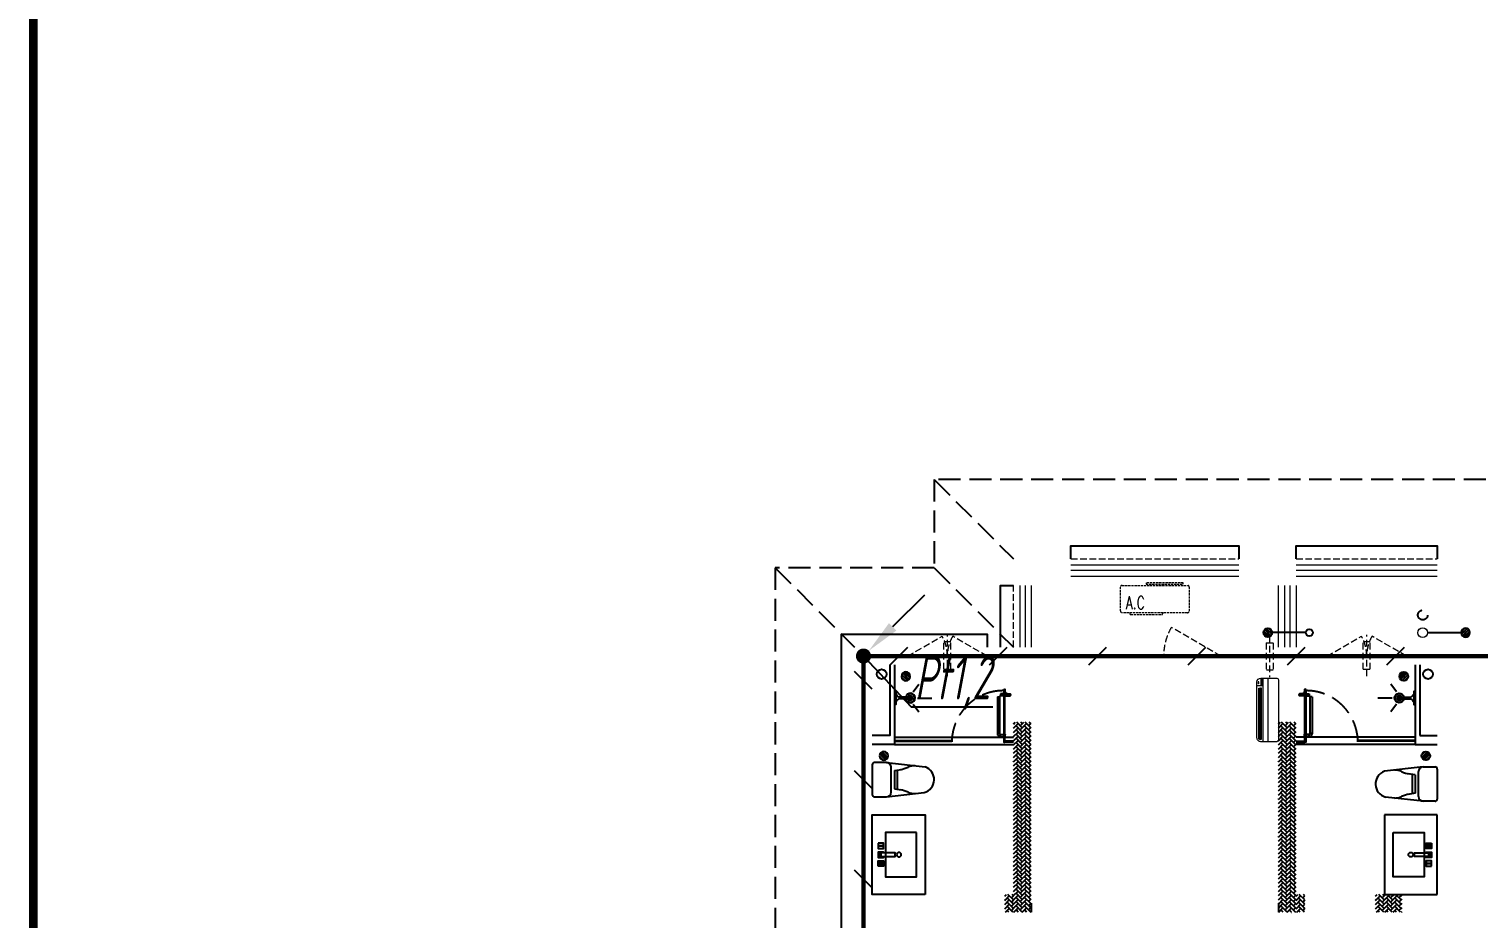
# Model space of a CAD drawing. Extents: x 3443499 to 7125205, y -1700016 to -264854.
# Drawn here: x 3594357 to 3610770, y -900537 to -890467 of the extents above; entities that cross this region are included whole.
import ezdxf
from ezdxf.enums import TextEntityAlignment as Align

# ---------------------------------------------------------------- set-up
doc = ezdxf.new("R2010")
doc.units = 0
doc.header["$LTSCALE"] = 1000
doc.header["$MEASUREMENT"] = 0
for name, pattern in [('CENTER2', [1.125, 0.75, -0.125, 0.125, -0.125]), ('DASH', [0.35, 0.25, -0.1]), ('HIDDEN', [0.375, 0.25, -0.125])]:
    doc.linetypes.add(name, pattern=pattern)
doc.layers.get('0').update_dxf_attribs({"linetype": 'CONTINUOUS'})
for name, color, linetype in [('!校对', 2, 'CONTINUOUS'), ('DIM-照明', 7, 'CONTINUOUS'), ('IP-bath&kitchen-JOHNSON', 4, 'CONTINUOUS'), ('LVTRY', 252, 'CONTINUOUS'), ('LWIRE', 4, 'CONTINUOUS'), ('P-bath&kitchen-JOHNSON', 4, 'CONTINUOUS'), ('SHTLN', 4, 'CONTINUOUS'), ('VPIPE-中水', 122, 'CONTINUOUS'), ('VPIPE-凝结', 150, 'CONTINUOUS'), ('VPIPE-雨水', 4, 'DASH'), ('WIRE-接地', 2, 'CONTINUOUS'), ('保温', 6, 'CONTINUOUS'), ('卫生间', 6, 'CONTINUOUS'), ('看线', 185, 'CONTINUOUS')]:
    doc.layers.add(name, color=color, linetype=linetype)
for name, color, linetype, lineweight in [('VPIPE-废水', 31, 'TG_F', 18), ('WINDOW', 146, 'CONTINUOUS', 20), ('图框', 147, 'CONTINUOUS', 20), ('平面-栏杆', 56, 'CONTINUOUS', 15), ('平面-看线', 252, 'CONTINUOUS', 15), ('平面-空调室内机', 176, 'CONTINUOUS', 9), ('平面-空调预留孔', 252, 'CONTINUOUS', 15)]:
    doc.layers.add(name, color=color, linetype=linetype, lineweight=lineweight)
doc.styles.add('_TCH_DIM', font='SIMPLEX', dxfattribs={"bigfont": 'GBCBIG'})
doc.styles.add('HZTXT', font='gbeitc.shx', dxfattribs={"width": 0.8, "height": 400, "bigfont": 'hztxt.shx'})
doc.styles.get("Standard").update_dxf_attribs({"font": 'gbenor.shx', "bigfont": 'gbcbig.shx'})
doc.styles.add('TG_LINETYPE', font='SIMPLEX', dxfattribs={"width": 0.8, "height": 3, "bigfont": 'HZTXT'})
doc.linetypes.add('TG_F', pattern='A,2,-0.3,["F",TG_LINETYPE,S=0.1,R=0,X=-0.23,Y=-0.15],0', length=2.3)

# ---------------------------------------------------------------- blocks, each defined once
blk = doc.blocks.new('$TelecSys$00000008')
blk.add_line((0.4000000000014552, 0.3999999999996362), (-0.4000000000014552, -0.3999999999996362))
blk = doc.blocks.new('$TelecSys$00000078')
for p, q in [((1.150000000001455, 1.149999999999636), (0.5499999999992724, 0.5499999999992724)), ((0.1041666666678793, 0.1041666666660603), (0.1041666666678793, 0.1041666666660603)), ((-0.1041666666678793, -0.1041666666660603), (-0.1041666666678793, -0.1041666666660603))]:
    blk.add_line(p, q)
at = {"const_width": 0.1425}
blk.add_lwpolyline([(-0.07125000000087311, 0, 1), (0.07125000000087311, 0, 1)], format="xyb", close=True, dxfattribs=at)
blk.add_solid([(0.6199999999989814, 0.4799999999995634), (0.4799999999995634, 0.6200000000008004), (0.09999999999854481, 0.1000000000003638)])
at = {"width": 0.8, "flags": 9}
blk.add_attdef('A', (0, 0), '', height=2e-05, dxfattribs=at)
blk = doc.blocks.new('rrrrrrrrrrrra')
at = {"color": 8}
for p, q in [((-112.3975646988256, 458.7312025176361), (-112.3975646988256, 324.3323662159964)), ((252.6024353011744, 483.7312025176361), (-87.39756469882559, 483.7312025176361)), ((277.6024353011744, 324.3323662159964), (277.6024353011744, 458.7312025176361)), ((-112.3975646988256, 324.3323662159964), (-63.69972878636327, -103.3637925456278)), ((-59.12511469877791, 271.0599162159488), (224.3299853011267, 271.0599162159488)), ((-20.6103619200876, 232.4137265472673), (-34.18044077546801, 153.6153487120755)), ((191.3197469591396, 200.4502565474249), (-26.11487635679077, 200.4502565474249)), ((185.8152325224364, 232.4137265477329), (-20.6103619200876, 232.4137265472673)), ((185.8152325224364, 232.4137265477329), (199.3853113778168, 153.6153487125412)), ((277.6024353011744, 324.3323662159964), (227.5135563242948, -115.5808400628157))]:
    blk.add_line(p, q, dxfattribs=at)
for centre, radius, start, end in [((-87.39756469882559, 458.7312025176361), 25, 90, 180), ((252.6024353011744, 458.7312025176361), 25, 0, 90), ((-59.12511469877791, 324.3323662164621), 53.27245000000602, 180, 270), ((-322.583031725022, 209.8070477982983), 293.8257332377133, 333.5368539848596, 351.4828191908725), ((487.787902327138, 209.8070477982983), 293.8257332377133, 188.5171808091275, 206.4631460151405), ((224.3299853008939, 324.3323662164621), 53.27245000000253, 270, 0), ((148.969911527005, -3.179016253445297), 224.0767612256445, 158.5202191710939, 180), ((16.2349590753438, -3.179016253445297), 224.0767612256723, 0, 21.47978082890611), ((83.83053322241176, -63.61970424279571), 152.7899563564, 195.0773243454172, 340.1181212308546)]:
    blk.add_arc(centre, radius, start, end, dxfattribs=at)
blk = doc.blocks.new('A$C1E0F638F')
for points in [[(499.7003750004806, 435.1003879043274), (499.7003750004806, 85.1003879038617), (-4.325015470385551e-05, 85.10038790432736), (-4.325015470385551e-05, 435.1003879038617)], [(269.850552206859, 30.00024752598256), (229.850552206859, 30.00024752644822), (229.850552206859, 195.0002475259826), (269.850552206859, 195.0002475264482)], [(119.850552206859, 0.0002475259825587273), (179.850552206859, 0.0002475259825587273), (179.850552206859, 60.00024752598256), (119.850552206859, 60.00024752598256)], [(146.850552206859, 55.00024752598256), (152.850552206859, 55.00024752644822), (152.850552206859, 5.00024752644822), (146.850552206859, 5.00024752644822)], [(229.850552206859, 30.00024752644822), (269.850552206859, 30.00024752598256), (269.850552206859, 10.00024752598256), (229.850552206859, 10.00024752644822)], [(379.850552206859, 0.0002475259825587273), (319.850552206859, 0.0002475264482200146), (319.850552206859, 60.00024752644822), (379.850552206859, 60.00024752644822)], [(352.850552206859, 55.00024752598256), (346.850552206859, 55.00024752598256), (346.850552206859, 5.000247525982559), (352.850552206859, 5.000247525982559)]]:
    blk.add_lwpolyline(points, close=True)
blk.add_lwpolyline([(269.850552206859, 60.00024752598256), (279.850552206859, 60.00024752598256), (279.850552206859, 0.0002475264482200146), (219.850552206859, 0.0002475259825587273), (219.850552206859, 60.00024752598256), (229.850552206859, 60.00024752644822)])
blk.add_circle((249.850552206859, 236.2614032463171), 26)
blk = doc.blocks.new('$lvtry$00000171')
for p, q in [((-74.24621202462731, 10.60660171788186), (-10.60660171788186, 74.24621202462731)), ((-69.81875867368217, -27.39235180270043), (27.39235180242758, 69.81875867368217)), ((-53.03300858900184, -53.03300858886359), (53.03300858900184, 53.03300858886359)), ((-27.39235180242758, -69.81875867368217), (69.81875867368217, 27.39235180270043)), ((10.60660171788186, -74.24621202462731), (74.24621202462731, -10.60660171788186))]:
    blk.add_line(p, q)
blk.add_circle((0, 0), 75)
blk.add_point((0, 0))
blk = doc.blocks.new('A$C5DCB2F21')
at = {"layer": 'IP-bath&kitchen-JOHNSON', "color": 8}
for p, q in [((73.60639230580999, 0), (-73.60639230580999, 0)), ((-10.47308850636909, -173.5162652194049), (-10.47308850636909, -49.2578386965979)), ((10.5573092952909, -173.5162652194049), (10.5573092952909, -49.2578386965979)), ((-68.28558143033297, -213.1606503543517), (-157.7014214626688, -274.9614281078248)), ((-0.0579361711279489, -261.3536447175793), (-0.0579361711570528, -424.6555120690827)), ((68.16970908802614, -213.1606503543517), (157.5855491203619, -274.9614281078248))]:
    blk.add_line(p, q, dxfattribs=at)
blk.add_lwpolyline([(73.60639230580999, 0), (73.60639230580999, -15.772798351245), (-73.60639230580999, -15.772798351245), (-73.60639230580999, 0)], dxfattribs=at)
for points in [[(-26.29978149385716, -30.6730770759059, -0.3641418619200349), (-37.77772499481944, -15.772798351245, -0.0204951839784475)], [(-10.47308850636909, -49.43990604687496, 0.214893116671168), (-26.29978149385716, -30.6730770759059, 7.649644273232357)], [(10.5573092952909, -49.2578386965979, -0.2143900455666535), (26.29978149385716, -30.6730770759059, -7.649644273232357)], [(26.29978149385716, -30.6730770759059, 0.3641418619200187), (37.77772499482671, -15.772798351245, 0.0204951839784475)]]:
    blk.add_lwpolyline(points, format="xyb", dxfattribs=at)
blk.add_arc((0.0421103944609058, -173.5162652194049), 10.51519890083, 180, 0, dxfattribs=at)
for centre, major_axis, ratio, start_param, end_param in [((0.0421103943663184, -181.2952494334531), (53.64446843239703, 4.6092399e-09), 0.9875770290783108, 1.768090240399728, 7.656687720196345), ((0.0421103943663184, -178.7724866370772), (-50.96224410476142, 6.55561e-11), 0.9900522014073144, -1.362970376127611, 4.504563029716158), ((0.0421103943663184, -177.7692267618913), (-26.80467913510691, 8.690706e-10), 0.9948122416210567, -1.167676844559286, 4.309269498205915), ((-12.41473554639378, -164.737432311369), (1.3012e-12, 1.432845619463478), 0.8500000000096485, -1.570796326743344, 4.712388980436241), ((12.49895633515552, -164.737432311369), (-1.089747e-10, 1.432845619463478), 0.8500000000096485, 4.712388980370823, 10.99557428755041), ((-12.41473554639378, -189.1718906858077), (-2.801241e-10, 1.432845619478029), 0.8500000000010158, 4.712388980259137, 10.99557428743872), ((12.49895633515552, -189.1718906858077), (-3.904000999999999e-10, 1.43284561947803), 0.8500000000010156, 4.712388980193717, 10.9955742873733)]:
    blk.add_ellipse(centre, major_axis=major_axis, ratio=ratio, start_param=start_param, end_param=end_param, dxfattribs=at)
blk = doc.blocks.new('GDGDRGDGRD')
blk.add_hatch(color=252).paths.add_polyline_path([(491782.3319100593, 524769.0335789699), (491781.182264938, 524771.8045564318), (491772.869332552, 524768.3556210678), (491774.0189776733, 524765.5846436059)])
at = {"color": 252}
for p, q in [((491771.2250488048, 524768.2147528026), (491782.9894914323, 524773.0956781285)), ((491771.8693830241, 524767.9407540716), (491772.4075029749, 524768.1640135476)), ((491772.0097472567, 524751.9168028625), (491774.2096857479, 524751.4348793493)), ((491774.2096857479, 524751.4348793493), (491772.0628973178, 524751.4635864337)), ((491782.8161195742, 524759.9211011531), (491772.316118548, 524759.9137331863)), ((491782.7946636647, 524761.1850871891), (491772.3612398355, 524761.1864192155)), ((491772.4075029749, 524768.1640135476), (491773.7487556165, 524764.9312065087)), ((491772.5665628756, 524759.9139089258), (491772.5640603681, 524740.3124048167)), ((491773.7487556165, 524764.9312065087), (491782.9853471565, 524768.7633569131)), ((491777.5679586518, 524770.8463495806), (491777.5629643428, 524731.7271982717)), ((491783.1829383219, 524751.9850273044), (491780.9828768489, 524751.5036655354)), ((491780.9828768489, 524751.5036655354), (491783.129672539, 524751.5318244615)), ((491781.644094515, 524771.996163952), (491783.2915115727, 524772.6796574157)), ((491781.644094515, 524771.996163952), (491782.9853471565, 524768.7633569131)), ((491782.5665638529, 524759.9209260371), (491782.5638348202, 524738.5451075597))]:
    blk.add_line(p, q, dxfattribs=at)
for centre, radius, start, end in [((491783.7269716419, 524755.0090977855), 13.51105029248686, 155.1523536772315, 208.9779472902456), ((491791.0632544945, 524766.6405282648), 20.48112573357894, 177.9914884857744, 196.9002533893398), ((491771.5919814773, 524767.2845053093), 1, 111.5265713334481, 175.7651598719608), ((491791.1100678552, 524766.6506266356), 19.52885339284392, 177.4658112272371, 196.248373089559), ((491786.1915942421, 524755.3778144122), 14.59806099666519, 161.897335375885, 193.7146805720185), ((491772.1000250654, 524767.4971278227), 0.5, 112.7329724051555, 178.0541836348894), ((491772.3448236326, 524748.7055958692), 0.5, 208.9779472902456, 24.22834859066465), ((491781.3930498758, 524752.7774122412), 9.42220170707689, 188.0154059311235, 204.2283485906647), ((491782.7188120044, 524748.5839802845), 0.5, 155.4186477765547, 330.1502239980063), ((491771.6188944837, 524753.6615500611), 11.70614123311011, 335.4186477765547, 349.5176669189395), ((491806.645274095, 524764.134169914), 24.03224306675829, 160.7608675359324, 187.0487373483804), ((491771.2773723907, 524755.4112463386), 12.3887641438454, 343.9450830224352, 21.34776538522304), ((491783.4378943837, 524772.0148972431), 1.170107913508445, 340.0401063810795, 112.5329724066553), ((491771.5302626276, 524755.0046375821), 13.39994098009156, 330.1502239980063, 25.0815444963067), ((491783.483119093, 524772.2178278387), 0.5, 340.7608675359324, 112.5329724066553), ((491803.9387662042, 524764.5694374155), 20.6409126368038, 160.0401063810795, 190.8473097282725)]:
    blk.add_arc(centre, radius, start, end, dxfattribs=at)
blk.add_open_spline([(491772.5640603681, 524740.3124048167), (491773.4595254324, 524739.5135078699), (491775.2754695242, 524737.8933975511), (491778.4686122858, 524741.6508676626), (491781.0140809366, 524739.7204194606), (491782.5638348202, 524738.5451075597)], degree=3, knots=[0, 0, 0, 0, 3.066329070407599, 6.218313121244897, 11.12413523619883, 11.12413523619883, 11.12413523619883, 11.12413523619883])
at = {"layer": 'IP-bath&kitchen-JOHNSON', "color": 252}
for p, q in [((490532.5689499196, 524228.1487545736), (491882.5665626018, 524228.1487502597)), ((490532.5689499196, 524193.1487545719), (491182.5665626433, 524193.148750029)), ((490532.5689499196, 524183.1487545719), (491182.5784094537, 524183.1487498092)), ((490532.5689499196, 524148.1488195378), (491882.5665626015, 524148.1487502597)), ((491182.5784094537, 524183.1487498092), (491182.5784094489, 524193.148750029)), ((491882.5665625986, 524183.1487497939), (491782.5665629497, 524183.1487498275)), ((491782.5665629497, 524173.1487498275), (491782.5665629536, 524183.1487498275)), ((491882.5665625986, 524173.1487497939), (491782.5665629497, 524173.1487498275))]:
    blk.add_line(p, q, dxfattribs=at)
for points in [[(490532.5689891141, 525048.460308887), (490532.5689460972, 524148.1487907803), (490282.5665414351, 524148.1488069055)], [(490482.5689891141, 525048.460308887), (490482.5689703015, 524248.1487994664), (490282.5665437861, 524248.148799468)]]:
    blk.add_lwpolyline(points, dxfattribs=at)
at = {"layer": 'LVTRY', "color": 252}
blk.add_lwpolyline([(490882.5665625796, 522448.4609179032), (490282.5665625794, 522448.4609179032), (490282.5665625881, 523348.4599556847), (490882.5665625884, 523348.4599556847)], close=True, dxfattribs=at)
at = {"layer": 'P-bath&kitchen-JOHNSON', "color": 252}
for p, q in [((491772.4730198658, 524705.5445221467), (491772.4768438123, 524735.4965218953)), ((491772.4768438123, 524735.4965218953), (491778.8128437584, 524735.4957129835)), ((491775.3544127319, 524716.454272002), (491775.3568437931, 524735.4961542082)), ((491775.3568437931, 524735.4961542082), (491777.6605496397, 524733.1918600915)), ((491778.8125496088, 524733.1917130165), (491778.8128437584, 524735.4957129835)), ((491778.8128437584, 524735.4957129835), (491780.5406231581, 524733.7674923892)), ((491780.5405496205, 524733.1914924042), (491780.5406230234, 524733.766438561)), ((491794.1762817805, 524735.4979926535), (491797.0562817318, 524735.4983603425)), ((491794.1762817805, 524735.4979926535), (491794.1801057442, 524705.5459929047)), ((491797.0562817318, 524735.4983603425), (491799.3605758795, 524733.1946545263)), ((491797.0562817318, 524735.4983603425), (491797.0585067001, 524718.0708301378)), ((491699.4798884558, 524686.8633006886), (491699.4580468887, 524271.1794168727)), ((491699.4798884558, 524686.8633006886), (491724.8238882411, 524686.8665363503)), ((491724.8238882411, 524686.8665363503), (491724.8020466738, 524271.1826525345)), ((491766.8673285563, 524722.5839043179), (491735.1873288249, 524722.5798597406)), ((491735.1873288249, 524722.5798597406), (491735.1905644864, 524697.235859926)), ((491766.8705642179, 524697.2399045033), (491735.1905644864, 524697.235859926)), ((491772.4730198658, 524705.5445221467), (491778.809019812, 524705.5437132351)), ((491775.3554509077, 524724.5860366658), (491775.3530198467, 524705.5441544591)), ((491775.3530198467, 524705.5441544591), (491777.6573139927, 524707.8478602768)), ((491777.6586156053, 524718.0430601983), (491777.6573139927, 524707.8478602768)), ((491777.6586156053, 524718.0430601983), (491777.6605496397, 524733.1918600915)), ((491778.8093139617, 524707.8477132021), (491778.809019812, 524705.5437132351)), ((491778.809019812, 524705.5437132351), (491780.5372404363, 524707.2714926053)), ((491780.5373139735, 524707.8474925897), (491780.5372405706, 524707.2725464328)), ((491788.75532839, 524722.5866987531), (491843.4753279395, 524722.593684841)), ((491788.7585640519, 524697.2426989388), (491843.4785636012, 524697.2496850262)), ((491794.1801057442, 524705.5459929047), (491797.0601056957, 524705.5463605935)), ((491797.0601056957, 524705.5463605935), (491797.0578807279, 524722.9738907982)), ((491797.0601056957, 524705.5463605935), (491799.3638115412, 524707.8506547117)), ((491799.3638115412, 524707.8506547117), (491799.3605758795, 524733.1946545263)), ((491820.4385637832, 524697.2467435158), (491820.4353281218, 524722.5907433303)), ((491699.4580468887, 524271.1794168727), (491724.8020466738, 524271.1826525345)), ((491735.1713702792, 524260.8159763182), (491766.8513700106, 524260.8200208953)), ((491735.1746059409, 524235.4719765037), (491735.1713702792, 524260.8159763182)), ((491769.1550758559, 524263.124315014), (491766.8513700106, 524260.8200208953)), ((491766.8513700106, 524260.8200208953), (491766.8546056723, 524235.4760210812)), ((491772.0350758368, 524263.1246827026), (491769.1550758559, 524263.124315014)), ((491769.1550758559, 524263.124315014), (491769.1588998199, 524233.1723152651)), ((491772.0350758368, 524263.1246827026), (491772.0388998005, 524233.1726829535)), ((491783.5550757451, 524263.1261534576), (491786.4350756968, 524263.1265211464)), ((491783.5588997093, 524233.174153709), (491783.5550757451, 524263.1261534576)), ((491786.4388996605, 524233.1745213979), (491786.4350756968, 524263.1265211464)), ((491786.4350756968, 524263.1265211464), (491788.1632963221, 524261.3987417773)), ((491788.1666790595, 524234.9027419942), (491788.1632963221, 524261.3987417773)), ((491735.1746059409, 524235.4719765037), (491766.8546056723, 524235.4760210812)), ((491769.1588998199, 524233.1723152651), (491766.8546056723, 524235.4760210812)), ((491772.0388998005, 524233.1726829535), (491769.1588998199, 524233.1723152651)), ((491783.5588997093, 524233.174153709), (491786.4388996605, 524233.1745213979))]:
    blk.add_line(p, q, dxfattribs=at)
blk.add_lwpolyline([(491782.5665629653, 524173.148749828), (491782.566562794, 524759.9126322344), (491772.5665628755, 524759.9139089256), (491772.5665630467, 524173.1500265197)], close=True, dxfattribs=at)
at = {"layer": 'P-bath&kitchen-JOHNSON', "color": 252, "linetype": 'DASH'}
blk.add_arc((491768.7447708293, 524170.7017096129), 586.199339652145, 89.7967155947477, 179.3922413721004, dxfattribs=at)
at = {"layer": 'P-bath&kitchen-JOHNSON', "color": 252}
blk.add_arc((491834.9148698662, 524709.9205918158), 15.29342111015146, 304.0529847224876, 55.96164514557246, dxfattribs=at)
for centre, major_axis, start_param, end_param in [((491735.1918881664, 524686.8678600299), (-0.00132367981817275, 10.36799992538068), 0, 1.570796326794897), ((491735.1700465993, 524271.1839762143), (-0.00455934159178481, 35.71199971055373), 1.570796326794897, 3.141592653589793), ((491735.1700465993, 524271.1839762143), (-0.00132367981817275, 10.36799992538068), 1.570796326794897, 3.141592653589793)]:
    blk.add_ellipse(centre, major_axis=major_axis, ratio=1, start_param=start_param, end_param=end_param, dxfattribs=at)
at = {"layer": 'IP-bath&kitchen-JOHNSON', "color": 252, "rotation": 90.008488524447}
blk.add_blockref('A$C5DCB2F21', (490532.5798940997, 524673.4563777271), dxfattribs=at)
at = {"layer": 'LVTRY', "color": 252, "xscale": -0.6666666667107826, "yscale": 0.6666666667107826}
for p in [(490662.568989114, 524918.4603088892), (490412.566562616, 524018.4603088915)]:
    blk.add_blockref('$lvtry$00000171', p, dxfattribs=at)
at = {"layer": 'LVTRY', "color": 252, "extrusion": (0, 0, -1), "xscale": -1, "zscale": -1, "rotation": 270}
blk.add_blockref('rrrrrrrrrrrra', (-490766.3001941209, 523665.7019433295), dxfattribs=at)
at = {"layer": 'LVTRY', "color": 252, "xscale": -1, "rotation": 270}
blk.add_blockref('A$C1E0F638F', (490347.4664304923, 522648.7662919514), dxfattribs=at)
blk = doc.blocks.new('135')
blk.add_hatch(color=256).paths.add_polyline_path([(4.76418280357393, 1.812162386259842), (3.614183923258678, -0.9586682789313272), (-4.698308072380313, 2.491328362025341), (-3.548309192054148, 5.262159027231063)])
for p, q in [((-6.34257382159194, 2.632406550414998), (5.421245566391007, -2.250020692198631)), ((-5.698204626369259, 2.906323017595241), (-5.160113183243083, 2.682994842084553)), ((-5.555794630552554, 18.93025617586591), (-3.355794630551827, 19.41189882087838)), ((-3.355794630551827, 19.41189882087838), (-5.502586708164016, 19.38346581543646)), ((5.249555696867901, 10.9245783101278), (-5.25044430312846, 10.93328680312606)), ((5.227938415449898, 9.660595023749009), (-5.205485498692723, 9.660595023727183)), ((-5.160113183243083, 2.682994842084553), (-3.818447822857706, 5.915630618167598)), ((-5.000000000007275, 10.93307908955376), (-5.000000000007275, 30.53458335841333)), ((-3.818447822857706, 5.915630618167598), (5.417654394495911, 2.08230101709978)), ((0, -9.095e-13), (-7.276000000000001e-12, 39.11915162772765)), ((5.617387633388716, 18.86060526279379), (3.417387633387988, 19.34224790780627)), ((3.417387633387988, 19.34224790780627), (5.564179711000178, 19.31381490236435)), ((4.075989034128724, -1.150334758983262), (5.417654394495911, 2.08230101709978)), ((4.999999999996362, 10.92478528669653), (4.999999999992723, 32.30060393840449)), ((4.075989034125087, -1.150334758983262), (5.7233188174323, -1.834038541420341))]:
    blk.add_line(p, q)
for centre, radius, start, end in [((6.161034868437128, 15.83646535001662), 13.51105029248686, 151.0147378050733, 204.8403314206463), ((13.49583268638525, 4.204098348475781), 20.48112573357894, 163.092431708237, 182.0011966084188), ((-5.975522388205718, 3.562607190228845), 1, 184.2275252268287, 248.4661137629982), ((13.54264475737364, 4.193994001077044), 19.52885339284392, 163.7443120071847, 182.5268738689926), ((8.625610374787357, 15.4674340699994), 14.59806099666519, 166.2780045267358, 198.0953497200314), ((-5.467505949505721, 3.349919817060253), 0.5, 181.9385014602077, 247.2597126889964), ((-5.220308285297505, 22.14142036417525), 0.5, 335.7643365041333, 151.0147378054934), ((3.827398038803949, 18.06844884589281), 9.42220170707689, 155.7643365036202, 171.9772791662345), ((5.153695528464595, 22.26171150950449), 0.5, 29.84246110022977, 204.5740373216479), ((-5.946870150815811, 17.18555889137405), 11.70614123311011, 10.4750181798539, 24.57403732164799), ((29.07817214454553, 6.708467335577552), 24.03224306675829, 172.943947749341, 199.2318175570648), ((-6.288615623223449, 15.43590622998363), 12.3887641438454, 338.644919711974, 16.04760207510264), ((-6.035673477003001, 15.84248269684667), 13.39994098009156, 334.9111406033848, 29.84246110034611), ((26.37160870551816, 6.273545375245702), 20.6409126368038, 169.1453753653255, 199.9525787155704), ((5.869786496521555, -1.169297062749137), 1.170107913508445, 247.4597126892894, 19.95257871601565), ((5.914985297487874, -1.372233430550295), 0.5, 247.4597126892894, 19.23181755750988)]:
    blk.add_arc(centre, radius, start, end)
blk.add_open_spline([(-5.000000000007275, 30.53458335841333), (-4.10443294849756, 31.33336597555081), (-2.288282033354334, 32.95324444101334), (0.90438098919185, 29.19536669430727), (3.450096077842316, 31.12548990286359), (4.999999999992723, 32.30060393840449)], degree=3, knots=[0, 0, 0, 0, 3.066329070407599, 6.218313121244897, 11.12413523619883, 11.12413523619883, 11.12413523619883, 11.12413523619883])
blk = doc.blocks.new('FSFSFSFS')
at = {"color": 252}
for p, q in [((496252.8733136965, 524925.5313765839), (496295.2997205705, 524967.9577834578)), ((496255.824949264, 524900.1987409018), (496320.6323562524, 524965.0061478904)), ((496267.0154493212, 524883.1049697099), (496337.7261274446, 524953.815647833)), ((496284.1092205134, 524871.9144696526), (496348.9166275018, 524936.7218766412)), ((496309.4418561953, 524868.9628340851), (496351.8682630692, 524911.3892409591)), ((496502.8757401945, 524025.5313765862), (496545.3021470685, 524067.9577834602)), ((496505.827375762, 524000.1987409041), (496570.6347827504, 524065.0061478927)), ((496517.0178758192, 523983.1049697122), (496587.7285539426, 524053.8156478354)), ((496534.1116470114, 523971.9144696549), (496598.9190539998, 524036.7218766435)), ((496559.4442826933, 523968.9628340874), (496601.8706895672, 524011.3892409614)), ((496522.9719495919, 523893.3045734791), (496083.0587433131, 523843.2156945022)), ((496431.0533099237, 523801.5173707004), (496352.2549320885, 523815.0874495558)), ((496399.0898399234, 523807.0218851371), (496399.0898399234, 523589.5872618211)), ((496431.0533099237, 523801.5173707004), (496431.0533099232, 523595.0917762578)), ((496469.6994995919, 523556.5770234792), (496469.6994995919, 523840.0321234791)), ((496522.9719495919, 523893.3045734791), (496657.3707858936, 523893.3045734791)), ((496682.3707858936, 523868.3045734791), (496682.3707858936, 523528.3045734791)), ((496431.0533099232, 523595.0917762578), (496352.254932088, 523581.5216974025)), ((496522.9719495919, 523503.3045734791), (496095.2757908303, 523552.0024093916)), ((496657.3707858936, 523503.3045734791), (496522.9719495919, 523503.3045734791))]:
    blk.add_line(p, q, dxfattribs=at)
for points in [[(496182.3729591002, 523148.4666668341), (496532.3729591006, 523148.4666668341), (496532.3729591002, 522648.7662485835), (496182.3729591006, 522648.7662485835)], [(496617.4730994785, 523028.6168440405), (496617.4730994781, 522968.6168440405), (496557.4730994781, 522968.6168440405), (496557.4730994781, 523028.6168440405)], [(496562.4730994785, 523001.6168440405), (496562.4730994785, 522995.6168440405), (496612.4730994785, 522995.6168440405), (496612.4730994785, 523001.6168440405)], [(496587.4730994785, 522918.6168440405), (496587.4730994781, 522878.6168440405), (496422.4730994785, 522878.6168440405), (496422.4730994781, 522918.6168440405)], [(496617.4730994785, 522768.6168440405), (496617.4730994785, 522828.6168440405), (496557.4730994785, 522828.6168440405), (496557.4730994785, 522768.6168440405)], [(496562.4730994785, 522795.6168440405), (496562.4730994781, 522801.6168440405), (496612.4730994781, 522801.6168440405), (496612.4730994781, 522795.6168440405)], [(496587.4730994781, 522878.6168440405), (496587.4730994785, 522918.6168440405), (496607.4730994785, 522918.6168440405), (496607.4730994781, 522878.6168440405)]]:
    blk.add_lwpolyline(points, close=True, dxfattribs=at)
blk.add_lwpolyline([(496557.4730994785, 522918.6168440405), (496557.4730994785, 522928.6168440405), (496617.4730994781, 522928.6168440405), (496617.4730994785, 522868.6168440405), (496557.4730994785, 522868.6168440405), (496557.4730994781, 522878.6168440405)], dxfattribs=at)
blk.add_circle((496381.2119437582, 522898.6168440405), 26, dxfattribs=at)
for centre, radius, start, end in [((496135.0198791331, 523699.5326714003), 152.7899563564, 109.8818787691454, 254.9226756543659), ((496195.4605671225, 523631.9370972533), 224.0767612256723, 68.5202191710939, 90), ((496408.4466311742, 524103.4900405051), 293.8257332377133, 243.5368539852311, 261.4828191908726), ((496522.9719495924, 523840.0321234788), 53.27245000000253, 90, 180), ((496657.3707858936, 523868.3045734791), 25, 0, 90), ((496195.4605671225, 523764.6720497049), 224.0767612256445, 270, 291.4797808289061), ((496408.4466311742, 523293.1191064529), 293.8257332377133, 98.51718080912745, 116.4631460147689), ((496522.9719495924, 523556.5770234792), 53.27245000000602, 180, 270), ((496657.3707858936, 523528.3045734791), 25, 270, 0)]:
    blk.add_arc(centre, radius, start, end, dxfattribs=at)
for centre, major_axis, ratio, start_param, end_param in [((496302.3707883829, 524918.4603087715), (35.35533906175649, 35.35533906175648), 0.9999999999941379, 5.497787143779207, 11.78097245095879), ((496552.3732148809, 524018.4603087738), (-35.35533906169974, 35.35533906169975), 0.9999999999985123, 3.926990816987985, 10.21017612416757)]:
    blk.add_ellipse(centre, major_axis=major_axis, ratio=ratio, start_param=start_param, end_param=end_param, dxfattribs=at)
for p in [(496302.3707883829, 524918.4603087715), (496552.3732148809, 524018.4603087738)]:
    blk.add_point(p, dxfattribs=at)
at = {"layer": 'IP-bath&kitchen-JOHNSON', "color": 252}
for p, q in [((496432.3707883828, 525048.4603087693), (496432.3708313996, 524148.1487906626)), ((496482.3707883828, 525048.4603087693), (496482.3708071954, 524248.1487993487)), ((496219.2093349086, 524741.6576662752), (496157.4218050315, 524831.0826612782)), ((496432.3707883829, 524747.0627691074), (496432.3489784115, 524599.8499861114)), ((496171.0062329645, 524673.437161687), (496007.7043674051, 524673.4613552995)), ((496219.1891186889, 524605.2023772543), (496157.3750944156, 524515.7956941554)), ((496258.8420684657, 524663.0089961211), (496383.1004936248, 524662.9905868998)), ((496258.8451841759, 524684.0393936919), (496383.103609335, 524684.0209844706)), ((496482.3708071954, 524248.1487993487), (496682.3732337107, 524248.1487993503)), ((496432.3708275773, 524228.1487544559), (495082.3732148951, 524228.148750142)), ((495082.3732148982, 524183.1487496762), (495182.3732145471, 524183.1487497098)), ((495082.3732148982, 524173.1487496762), (495182.3732145471, 524173.1487497098)), ((496432.3708275773, 524148.1488194201), (495082.3732148953, 524148.148750142)), ((495182.3732145471, 524173.1487497098), (495182.3732145433, 524183.1487497098)), ((495782.3613680432, 524183.1487496916), (495782.3613680479, 524193.1487499113)), ((496432.3708275773, 524183.1487544542), (495782.3613680432, 524183.1487496916)), ((496432.3708275773, 524193.1487544542), (495782.3732148535, 524193.1487499113)), ((496432.3708313996, 524148.1487906626), (496682.3732360617, 524148.1488067878))]:
    blk.add_line(p, q, dxfattribs=at)
blk.add_lwpolyline([(496432.3707883829, 524747.0627691074), (496416.5979902048, 524747.06510589), (496416.5761802333, 524599.852322894), (496432.3489784115, 524599.8499861114)], dxfattribs=at)
for points in [[(496382.9184262765, 524662.9906138735, -0.214893116671168), (496401.6829102742, 524647.1611407034, -7.649644273232357)], [(496383.103609335, 524684.0209844706, 0.2143900455666535), (496401.6907030415, 524699.7607031139, 7.649644273232357)], [(496401.6829102742, 524647.1611407034, 0.3641418619200349), (496416.5814883471, 524635.6809898118, 0.0204951839784475)], [(496401.6907030415, 524699.7607031139, -0.3641418619200187), (496416.592682091, 524711.2364389723, -0.0204951839784475)]]:
    blk.add_lwpolyline(points, format="xyb", dxfattribs=at)
blk.add_arc((496258.8436263208, 524673.5241949066), 10.51519890083, 89.99151147555328, 269.9915114755533, dxfattribs=at)
at = {"layer": 'IP-bath&kitchen-JOHNSON', "color": 252, "extrusion": (0, 0, -1)}
for centre, major_axis, ratio, start_param, end_param in [((496251.0646421922, 524673.5253473839), (0.00794757951249015, 53.64446784240073), 0.9875770291020437, 1.768090240365932, 7.656687720151856), ((496254.590664825, 524673.5248249942), (0.003971189631580003, 26.80467884115902), 0.9948122416118882, 1.973915808845563, 7.450862151615233), ((496243.1861555109, 524661.0696685256), (-1.432845603732809, 0.0002122806369448443), 0.8499999999979643, 4.712388980159753, 10.99557428733934), ((496243.1898465416, 524685.9833601337), (-1.432845603791021, 0.0002122806086917028), 0.8499999999634399, 4.712388980217143, 10.99557428739673), ((496267.6243046478, 524685.9797401028), (-1.432845603732841, 0.0002122801958942713), 0.8500000000792142, 4.712388980299512, 10.9955742874791)]:
    blk.add_ellipse(centre, major_axis=major_axis, ratio=ratio, start_param=start_param, end_param=end_param, dxfattribs=at)
at = {"layer": 'IP-bath&kitchen-JOHNSON', "color": 252, "extrusion": (0, 0, -0.9999999999999999)}
blk.add_ellipse((496253.5874049608, 524673.5249736299), major_axis=(0.007550192673693842, 50.96224354606603), ratio=0.9900522013954188, start_param=1.778622277485909, end_param=7.646155683333296, dxfattribs=at)
at = {"layer": 'IP-bath&kitchen-JOHNSON', "color": 252, "extrusion": (0, 0, -0.9999999999999997)}
blk.add_ellipse((496267.6206136171, 524661.0660484945), major_axis=(-1.432845603791018, 0.0002122801670477644), ratio=0.8499999999634449, start_param=4.712388980235394, end_param=10.99557428741498, dxfattribs=at)
at = {"layer": 'LVTRY', "color": 252}
for p, q in [((495167.8834957646, 524735.4983602251), (495165.5792016168, 524733.1946544092)), ((495167.8834957646, 524735.4983602251), (495167.8812707963, 524718.0708300206)), ((495170.763495716, 524735.4979925363), (495167.8834957646, 524735.4983602251)), ((495170.763495716, 524735.4979925363), (495170.7596717521, 524705.5459927872)), ((495186.126933738, 524735.4957128662), (495184.3991543383, 524733.7674922718)), ((495184.3992278758, 524733.191492287), (495184.3991544731, 524733.7664384438)), ((495192.462933684, 524735.4965217779), (495186.126933738, 524735.4957128662)), ((495186.1272278875, 524733.1917128992), (495186.126933738, 524735.4957128662)), ((495189.5829337034, 524735.4961540911), (495187.2792278565, 524733.1918599742)), ((495189.5853647646, 524716.4542718849), (495189.5829337034, 524735.4961540911)), ((495192.4667576307, 524705.5445220296), (495192.462933684, 524735.4965217779)), ((495176.1812134444, 524697.2426988215), (495121.4612138954, 524697.2496849091)), ((495176.1844491062, 524722.586698636), (495121.4644495569, 524722.5936847236)), ((495144.5012137133, 524697.2467433985), (495144.5044493746, 524722.5907432132)), ((495165.5759659552, 524707.8506545946), (495165.5792016168, 524733.1946544092)), ((495167.8796718006, 524705.5463604764), (495165.5759659552, 524707.8506545946)), ((495167.8796718006, 524705.5463604764), (495167.8818967685, 524722.973890681)), ((495170.7596717521, 524705.5459927872), (495167.8796718006, 524705.5463604764)), ((495184.4024635227, 524707.8474924723), (495184.4025369256, 524707.2725463154)), ((495186.1307576844, 524705.5437131176), (495184.4025370602, 524707.2714924881)), ((495186.1304635347, 524707.847713085), (495186.1307576844, 524705.5437131176)), ((495192.4667576307, 524705.5445220296), (495186.1307576844, 524705.5437131176)), ((495187.2811618911, 524718.0430600811), (495187.2792278565, 524733.1918599742)), ((495187.2811618911, 524718.0430600811), (495187.2824635037, 524707.8478601596)), ((495189.5867576497, 524705.544154342), (495187.2824635037, 524707.8478601596)), ((495189.5843265887, 524724.5860365487), (495189.5867576497, 524705.544154342)), ((495198.0692132785, 524697.2399043862), (495229.7492130098, 524697.2358598087)), ((495198.0724489402, 524722.5839042006), (495229.7524486715, 524722.5798596232)), ((495229.7524486715, 524722.5798596232), (495229.7492130098, 524697.2358598087)), ((495240.1158892553, 524686.8665362332), (495240.1377308227, 524271.1826524171)), ((495265.4598890406, 524686.8633005711), (495240.1158892553, 524686.8665362332)), ((495265.4598890406, 524686.8633005711), (495265.4817306076, 524271.1794167554)), ((495176.7730984369, 524234.902741877), (495176.7764811744, 524261.3987416602)), ((495178.5047017997, 524263.1265210293), (495176.7764811744, 524261.3987416602)), ((495178.5008778358, 524233.1745212808), (495178.5047017997, 524263.1265210293)), ((495181.3847017513, 524263.1261533404), (495178.5047017997, 524263.1265210293)), ((495181.3808777872, 524233.1741535917), (495181.3847017513, 524263.1261533404)), ((495192.9047016596, 524263.1246825852), (495192.9008776958, 524233.1726828364)), ((495192.9047016596, 524263.1246825852), (495195.7847016405, 524263.1243148969)), ((495195.7847016405, 524263.1243148969), (495195.7808776766, 524233.1723151477)), ((495195.7847016405, 524263.1243148969), (495198.0884074857, 524260.820020778)), ((495198.0884074857, 524260.820020778), (495198.0851718241, 524235.4760209641)), ((495229.7684072172, 524260.8159762009), (495198.0884074857, 524260.820020778)), ((495229.7651715553, 524235.4719763865), (495229.7684072172, 524260.8159762009)), ((495265.4817306076, 524271.1794167554), (495240.1377308227, 524271.1826524171)), ((495181.3808777872, 524233.1741535917), (495178.5008778358, 524233.1745212808)), ((495192.9008776958, 524233.1726828364), (495195.7808776766, 524233.1723151477)), ((495195.7808776766, 524233.1723151477), (495198.0851718241, 524235.4760209641)), ((495229.7651715553, 524235.4719763865), (495198.0851718241, 524235.4760209641)), ((496682.3732149088, 523348.459955567), (496082.3732149084, 523348.459955567)), ((496082.3732149084, 523348.459955567), (496082.3732149173, 522448.4609177855)), ((496682.3732149175, 522448.4609177855), (496682.3732149088, 523348.459955567)), ((496082.3732149173, 522448.4609177855), (496682.3732149175, 522448.4609177855))]:
    blk.add_line(p, q, dxfattribs=at)
blk.add_lwpolyline([(495182.3732145312, 524173.1487497108), (495182.3732147024, 524759.912632117), (495192.3732146209, 524759.9139088085), (495192.3732144497, 524173.1500264022)], close=True, dxfattribs=at)
blk.add_arc((495130.0249076302, 524709.9205916987), 15.29342111015146, 124.0383548599548, 235.9470152830387, dxfattribs=at)
at = {"layer": 'LVTRY', "color": 252, "extrusion": (0, 0, -0.9999999999999999)}
blk.add_ellipse((495229.74788933, 524686.8678599128), major_axis=(7.331283114353942, 7.331283114353945), ratio=0.9999999999952293, start_param=-0.7852704936647205, end_param=0.785525833146175, dxfattribs=at)
at = {"layer": 'LVTRY', "color": 252, "extrusion": (0, 0, -1)}
for major_axis, ratio, start_param, end_param in [((-25.25219737095845, 25.25219737095845), 0.9999999999881238, 2.356322159918739, 3.927118486728771), ((7.331283114411288, 7.331283114411288), 0.9999999999683562, 0.7855258331483848, 2.356322159922864)]:
    blk.add_ellipse((495229.7697308972, 524271.1839760969), major_axis=major_axis, ratio=ratio, start_param=start_param, end_param=end_param, dxfattribs=at)
at = {"layer": 'P-bath&kitchen-JOHNSON', "color": 252, "linetype": 'DASH'}
blk.add_arc((495196.1950066671, 524170.7017094956), 586.199339652145, 0.6077586279703837, 90.20328439858227, dxfattribs=at)
at = {"layer": 'LVTRY', "color": 252, "rotation": 180.0073149038002}
blk.add_blockref('135', (495187.3718188447, 524770.8463494631), dxfattribs=at)
blk = doc.blocks.new('dongkong')
at = {"layer": '平面-空调预留孔', "color": 8, "linetype": 'HIDDEN', "ltscale": 0.3}
for p, q in [((-603836.0415180789, 210820.9630630909), (-603836.0415180789, 210510.8096162414)), ((-603836.0415180789, 210820.9630630909), (-603756.0415180789, 210820.9630630909)), ((-603796.0415180789, 210899.900060961), (-603796.0415180789, 210431.4859232727)), ((-603756.0415180789, 210820.9630630909), (-603756.0415180789, 210510.8096162414))]:
    blk.add_line(p, q, dxfattribs=at)
blk.add_lwpolyline([(-603756.0415180789, 210510.8096162414), (-603836.0415180789, 210510.8096162414)], dxfattribs=at)
blk = doc.blocks.new('A$C001338C2')
at = {"color": 8}
for p, q in [((-1.49359439092e-05, 248.6000576173246), (-2.84423585981e-05, 22.0000576172315)), ((844.9999883423079, 303.6000072514144), (54.99998834231155, 303.6000543390692)), ((109.0525457565491, 214.7673082745569), (109.0525510513944, 303.6000511174025)), ((899.9999715576414, 22.00000397306576), (899.9999850640525, 248.6000039731589)), ((21.99997024633922, 5.63059293199e-05), (877.9999702463392, 5.2843679441e-06))]:
    blk.add_line(p, q, dxfattribs=at)
at = {"color": 8, "lineweight": 5}
for p, q in [((899.9999830474662, 214.7672611304297), (-1.69525337697e-05, 214.7673147745954)), ((864.5756734352908, 278.6904651548975), (144.4768629888749, 278.6905080761171)), ((144.4768629888749, 278.6905080761171), (144.4768622188567, 265.7722729386405)), ((387.0097734353949, 278.6904936200444), (144.4768629888749, 278.6905080761171)), ((144.4768629888749, 278.6905080761171), (144.4768614488676, 252.8539829386973)), ((144.4768622188567, 265.7722729386405), (864.5756726653053, 265.772230017421)), ((144.4768606789075, 239.9356929386377), (144.4768614488676, 252.8539829386973)), ((144.4768614488676, 252.8539829386973), (864.5756718953162, 252.8539400174777)), ((864.5756711253525, 239.9356500174181), (144.4768606789075, 239.9356929386377)), ((387.0097711254275, 239.935678482565), (387.0097734353949, 278.6904936200444)), ((622.04272112545, 239.935664473509), (387.0097711254275, 239.935678482565)), ((864.5756734352908, 278.6904651548975), (622.0427234354138, 278.6904796109884)), ((622.0427234354138, 278.6904796109884), (622.04272112545, 239.935664473509)), ((864.5756718953162, 252.8539400174777), (864.5756734352908, 278.6904651548975)), ((864.5756726653053, 265.772230017421), (864.5756711253525, 239.9356500174181)), ((899.9999787804518, 143.1781611304468), (-2.12195482163e-05, 143.1782147746126))]:
    blk.add_line(p, q, dxfattribs=at)
at = {"color": 8}
for points in [[(89.24090579471158, 226.3562818807586), (22.19125331861505, 226.3562858772129, -0.414213562372504), (16.6912536464406, 231.8562862050385), (16.69125431894281, 243.1390318179401, -0.414213562373095), (22.19125464676836, 248.6390314901146), (89.24090712286488, 248.6390274936603, -0.414213562373095), (94.74090679503934, 243.1390271658347), (94.74090612253713, 231.8562815529331, -0.414213562373095)], [(73.08482630450817, 275.0144977724194), (56.77886350143308, 275.0144987443309, -0.414213562373095), (51.27886382925863, 280.5144990721565), (51.27886400034913, 283.3844664433818, -0.414213562373095), (56.77886432817468, 288.8844661155563), (73.08482713124977, 288.8844651436448, -0.4142135623732024), (78.58482680342422, 283.3844648158192), (78.58482663233372, 280.5144974445939, -0.414213562373095)]]:
    blk.add_lwpolyline(points, format="xyb", close=True, dxfattribs=at)
for centre, radius, start, end in [((54.99998506405609, 248.6000543390692), 55.0000000000001, 89.99999658490542, 179.9999965849054), ((844.9999850640525, 248.6000072514144), 55.0000000000001, 359.9999965849054, 89.99999658490542), ((21.9999715576414, 22.00005630592932), 22.00000000000004, 179.9999965849054, 269.9999965849054), ((877.9999715576414, 22.00000528436794), 22.00000000000004, 269.9999965849054, 359.9999965849054)]:
    blk.add_arc(centre, radius, start, end, dxfattribs=at)
blk = doc.blocks.new('A$C263B1184')
at = {"layer": '保温', "linetype": 'ByBlock', "ltscale": 10}
h = blk.add_hatch(dxfattribs=at)
h.set_pattern_fill('AR-HBONE', color=251, scale=55)
h.set_pattern_definition([(45, (-1020960.393706007, -343310.6629492597), (0, 47.41575231924514), [100.584, -33.528]), (135, (-1020936.685846007, -343286.9550892597), (3.05311331771918e-15, 47.41575231924513), [100.584, -33.528])])
h.paths.add_polyline_path([(-11699.99997929804, 6199.999901667237), (-11700.00002070435, 8349.998519164685), (-11900.00000439514, 8349.998715809605), (-11899.99996298883, 6200.000098312157)])
h = blk.add_hatch(dxfattribs=at)
h.set_pattern_fill('AR-HBONE', color=251, scale=55)
h.set_pattern_definition([(45, (-1017960.393706018, -343310.6628266008), (0, 47.41575231924514), [100.584, -33.528]), (135, (-1017936.685846018, -343286.9549666008), (3.05311331771918e-15, 47.41575231924513), [100.584, -33.528])])
h.paths.add_polyline_path([(-8699.999979308806, 6200.000024326146), (-8700.000020715117, 8349.998641823593), (-8900.000004405912, 8349.998838468513), (-8899.999962999602, 6200.000220971066)])
h = blk.add_hatch(dxfattribs=at)
h.set_pattern_fill('AR-HBONE', color=251, scale=55)
h.set_pattern_definition([(45, (-1021060.393706001, -345260.6615691882), (0, 47.41575231924514), [100.584, -33.528]), (135, (-1021036.685846001, -345236.9537091882), (3.05311331771918e-15, 47.41575231924513), [100.584, -33.528])])
h.paths.add_polyline_path([(-11900.00066632789, 6200.000109569752), (-11900.00002291193, 6399.999899236194), (-12000.00000438921, 6400.000095881114), (-12000.00064780517, 6200.000306214672)])
h = blk.add_hatch(dxfattribs=at)
h.set_pattern_fill('AR-HBONE', color=251, scale=55)
h.set_pattern_definition([(45, (-1017760.393706007, -345260.6615695598), (0, 47.41575231924514), [100.584, -33.528]), (135, (-1017736.685846007, -345236.9537095597), (3.05311331771918e-15, 47.41575231924513), [100.584, -33.528])])
h.paths.add_polyline_path([(-8600.00066633313, 6200.000109198154), (-8600.000022917171, 6399.999898864597), (-8700.000004394446, 6400.000095509517), (-8700.000647810404, 6200.000305843074)])
h = blk.add_hatch(dxfattribs=at)
h.set_pattern_fill('AR-HBONE', color=251, scale=55)
h.set_pattern_definition([(45, (-1016860.393705729, -345260.661569374), (0, 47.41575231924514), [100.584, -33.528]), (135, (-1016836.685845729, -345236.9537093741), (3.05311331771918e-15, 47.41575231924513), [100.584, -33.528])])
h.paths.add_polyline_path([(-7500.002904385328, 6199.999423484027), (-7500.00226096937, 6399.99921315047), (-7800.000004117261, 6400.000095695257), (-7800.000647533219, 6200.000306028815)])
at = {"layer": '保温', "color": 251, "linetype": 'ByBlock', "ltscale": 10}
for p, q in [((-11700.00000000122, 6299.999999991909), (-11700.00000000186, 6199.999999991094)), ((-8900.000000001222, 6299.999999991909), (-8899.999999998487, 6200.000000025146))]:
    blk.add_line(p, q, dxfattribs=at)
blk = doc.blocks.new('HFGHFHF')
at = {"layer": '卫生间', "color": 252, "linetype": 'DASH'}
for p, q in [((272916.5787024875, 684357.1717768902), (273816.5787024841, 683457.1717769422)), ((271116.5787024773, 683357.171784628), (272016.5787024689, 682457.171776903)), ((272916.5787024838, 683357.171140483), (273816.5787024841, 682457.1703392867))]:
    blk.add_line(p, q, dxfattribs=at)
blk.add_lwpolyline([(282616.8350864521, 689157.1704769041), (280916.5788830324, 689157.1704769032), (280916.5812367696, 684657.1741508229), (280916.5787005334, 684657.1741508252), (280916.5787009982, 684357.1717768902), (272916.5787024875, 684357.1717768902), (272916.5787024838, 683357.171140483), (271116.5787024773, 683357.1727428748), (271116.5787023841, 673357.1717768742), (273766.5787349492, 673357.1717769586), (273766.5787783512, 672157.1717873106), (297866.5786813337, 672157.1717873199), (297866.5787155775, 673357.1717769002), (299516.5787024723, 673357.1717769002)], dxfattribs=at)
blk = doc.blocks.new('rtyryrtyeeretee')
at = {"layer": '平面-空调预留孔', "color": 252, "linetype": 'DASH', "ltscale": 0.1}
for p, q in [((669748.8674389471, 343882.007023841), (669748.8674389471, 343872.007023841)), ((669758.8674389471, 343862.007023841), (670111.7031072036, 343862.007023841)), ((670121.7031072036, 343872.007023841), (670121.7031072036, 343882.007023841))]:
    blk.add_line(p, q, dxfattribs=at)
blk.add_lwpolyline([(670402.0143738759, 343882.0070238413), (669662.0143738759, 343882.007023841, -0.414213562373517), (669642.0143738759, 343902.007023841), (669642.0143738764, 344172.007023841, -0.414213562372746), (669662.0143738764, 344192.007023841), (670402.0143738755, 344192.007023841, -0.4142135623727947), (670422.0143738755, 344172.007023841), (670422.0143738759, 343902.0070238415, -0.4142135623733224)], format="xyb", close=True, dxfattribs=at)
blk.add_lwpolyline([(670352.8023801355, 344221.1163422599), (669932.984234771, 344221.1163422599), (669932.984234771, 344206.0022866031), (670352.8023801355, 344206.0022866031)], close=True, dxfattribs=at)
for centre, start, end in [((669758.8674389471, 343872.007023841), 180, 270), ((670111.7031072036, 343872.007023841), 270, 0)]:
    blk.add_arc(centre, 10, start, end, dxfattribs=at)
at = {"layer": '平面-空调预留孔', "color": 252, "linetype": 'DASH', "ltscale": 0.1, "style": '_TCH_DIM', "width": 0.7058823529411765}
blk.add_text('A.C', height=146.88, dxfattribs=at).set_placement((669701.4101996182, 343921.6318135191))
blk = doc.blocks.new('A$C74FB3979')
at = {"layer": 'VPIPE-中水', "color": 252, "linetype": 'Continuous'}
for centre, radius in [((204.9079441498034, 8751.584774714895), 55), ((6394.617895340547, 8751.589251799509), 54.99999999999999)]:
    blk.add_circle(centre, radius, dxfattribs=at)
at = {"layer": 'VPIPE-凝结', "color": 252, "ltscale": 0.1}
for p, q in [((5009.80836939346, 9222.125832978636), (4629.813891944475, 9222.1258112723)), ((6389.816813307349, 9222.125832978636), (6769.811290756799, 9222.1258112723))]:
    blk.add_line(p, q, dxfattribs=at)
at = {"layer": 'VPIPE-凝结', "color": 252}
blk.add_circle((5049.81128983153, 9222.12583041424), 40, dxfattribs=at)
at = {"layer": 'VPIPE-废水', "color": 252}
blk.add_circle((6334.814153990708, 9221.584983867127), 55, dxfattribs=at)
at = {"layer": 'VPIPE-雨水', "color": 252}
blk.add_circle((6334.814153990708, 9421.584983867127), 55, dxfattribs=at)
at = {"layer": 'WINDOW', "color": 252, "linetype": 'DASH', "ltscale": 0.3}
for points in [[(4049.714918172918, 8956.585381636396), (3486.584024476819, 9281.21377917938, 0.1314846383240589), (3399.714918222278, 8956.58538162522)], [(499.8112907884642, 8956.585381579585), (889.5644800970331, 9181.513039895799, -0.131605288826864), (949.81129083829, 8956.585381608456)], [(1399.811290888116, 8956.585381579585), (1010.058101579081, 9181.513039895799, 0.131605288826864), (949.81129083829, 8956.585381608456)], [(5249.81129079964, 8956.585381579585), (5639.564480108209, 9181.513039895799, -0.131605288826864), (5699.811290849466, 8956.585381608456)], [(6149.811290899292, 8956.585381579585), (5760.058101590723, 9181.513039895799, 0.131605288826864), (5699.811290849466, 8956.585381608456)]]:
    blk.add_lwpolyline(points, format="xyb", dxfattribs=at)
at = {"layer": '平面-栏杆', "color": 252}
for points in [[(4249.714918075129, 9986.5853816038), (2349.717519303318, 9986.882480269298)], [(4249.714918075129, 9926.5853816038), (2349.717519303318, 9926.882480269298)], [(6499.811290751677, 9986.585381603334), (4899.813891949598, 9986.882480269298)], [(6499.811290751677, 9926.585381603334), (4899.813891949598, 9926.882480269298)], [(1770.108088221867, 9756.581342766993), (1769.810989556368, 9056.58394399099)], [(1830.108088221867, 9756.581342766993), (1829.810989556368, 9056.58394399099)], [(4769.811290741898, 9756.581342668273), (4769.5141920764, 9056.583943891339)], [(4829.811290741898, 9756.581342668273), (4829.5141920764, 9056.583943891339)]]:
    blk.add_lwpolyline(points, dxfattribs=at)
at = {"layer": '平面-看线', "color": 252, "linetype": 'DASH', "ltscale": 0.3}
for p, q in [((2349.715138261206, 10056.88248028979), (4249.714918075129, 10056.58538162429)), ((4899.81151090702, 10056.88248028979), (6499.811290751677, 10056.58538162382)), ((1699.810989535879, 9056.581562948413), (1700.108088201378, 9756.581342766993))]:
    blk.add_line(p, q, dxfattribs=at)
at = {"layer": '平面-看线', "color": 252}
blk.add_line((4699.514192055445, 9056.581562849693), (4699.811290721409, 9756.581342668273), dxfattribs=at)
for points in [[(4249.714918075129, 9856.5853816038), (2349.717519303318, 9856.882480269298)], [(6499.811290751677, 9856.5853816038), (4899.813891949598, 9856.882480269298)], [(1900.108088221867, 9756.581342766993), (1899.810989556368, 9056.58394399099)], [(4899.811290741432, 9756.581342668273), (4899.514192075934, 9056.583943891339)]]:
    blk.add_lwpolyline(points, dxfattribs=at)
at = {"layer": '看线', "color": 252, "ltscale": 0.5}
for points in [[(2349.714918075129, 10056.5853816038), (2349.714918075129, 10206.5853816038), (4249.714918072335, 10206.56974481046), (4249.714918073732, 10056.56974483607)], [(4899.811290720943, 10056.5853816038), (4899.811290720943, 10206.5853816038), (6499.811290748883, 10206.56974480953), (6499.81129075028, 10056.56974483561)], [(1550.108088221867, 9056.581342762336), (1550.123725015204, 9756.581342764199), (1700.123724989593, 9756.58134276513)]]:
    blk.add_lwpolyline(points, dxfattribs=at)
at = {"layer": '看线', "color": 252}
blk.add_lwpolyline([(2299.714917743113, 856.5853815851733), (2299.714918224141, 706.5853856876493), (-250.2850823067129, 706.5853775287978), (-250.2850824799389, 9206.585382069461), (1399.907663765363, 9206.585379289463), (1399.907663512509, 9056.583943992853)], dxfattribs=at)
at = {"color": 252}
for name, p in [('HFGHFHF', (-272116.7674117289, -673400.5863952953)), ('rtyryrtyeeretee', (-666732.2981551867, -334434.4394557308)), ('A$C263B1184', (13599.81129073864, -143.414618384093)), ('GDGDRGDGRD', (-490182.6585980132, -516191.875536263)), ('FSFSFSFS', (-490182.6585980132, -516191.875536263))]:
    blk.add_blockref(name, p, dxfattribs=at)
at = {"layer": 'LVTRY', "color": 252, "yscale": 0.6666666667107825}
for p, xscale, rotation in [((4579.813891941216, 9222.125811276957), 0.6666666667107825, 269.9999999939778), ((6819.811290760059, 9222.125811276957), -0.6666666667107825, 90.00000000602213)]:
    blk.add_blockref('$lvtry$00000171', p, dxfattribs=dict(at, xscale=xscale, rotation=rotation))
at = {"layer": '平面-空调室内机', "color": 252, "ltscale": 0.3, "xscale": -1, "rotation": 180}
for p in [(604745.852808801, 219627.5484448485), (609495.8528106487, 219627.3949976973)]:
    blk.add_blockref('dongkong', p, dxfattribs=at)
at = {"layer": '平面-空调室内机', "color": 252, "ltscale": 0.3}
blk.add_blockref('dongkong', (608395.7538808645, -201714.1076105083), dxfattribs=at)
at = {"layer": '平面-空调预留孔', "color": 252, "xscale": -0.8000000000465648, "yscale": 0.8000000000465648, "zscale": 0.8000000000465646, "rotation": 89.99999976656984}
blk.add_blockref('A$C001338C2', (4699.712388884742, 8706.8554320056), dxfattribs=at)

msp = doc.modelspace()

# ---------------------------------------------------------------- linework, layer by layer
at = {"layer": 'DIM-照明', "color": 7, "ltscale": 0.8}
for p, q in [((3603809.121978629, -897570.0684911074), (3604349.865724012, -898144.8891627014)), ((3604349.865724012, -898144.8891627014), (3605273.15836117, -898144.8891627014))]:
    msp.add_line(p, q, dxfattribs=at)
at = {"layer": 'WIRE-接地', "color": 2, "linetype": 'CENTER2', "const_width": 50}
for points in [[(3641018.572433758, -897573.8865420189), (3621414.303498865, -897573.8865420189), (3621414.303498865, -896280.9676824176), (3618907.412084705, -896280.9676824176), (3618907.412084705, -894268.4185456239), (3620010.161201306, -894268.4185456239), (3620010.161201306, -891771.8078511466), (3613611.466629475, -891771.8078511466), (3613611.466629475, -894280.7684457541), (3615316.402607712, -894280.7684457541), (3615316.402607712, -896268.7279575513), (3613612.545543801, -896268.7279575513), (3613612.545543801, -896581.8516596345), (3613612.545543801, -897570.9790354789), (3603809.121978629, -897570.0684911074)], [(3603809.121978629, -897570.0684911074), (3603809.121978629, -900370.0684911074), (3603809.121978629, -905538.9764326), (3606505.230468799, -905538.9764326), (3606505.230468799, -904974.9341691589), (3607310.204816853, -904974.9341691589), (3607310.204816853, -906770.1467252389), (3613610.254596298, -906770.1467252389), (3613610.254596298, -906170.2489492254), (3615110.207092523, -906170.2489492254), (3615110.207092523, -906770.4128265119), (3619912.271369678, -906770.4128265119), (3619912.271369678, -906172.0388304192), (3621411.816131239, -906172.0388304192), (3621411.816131239, -906769.1700868829), (3627709.479080372, -906769.1700868829), (3627709.479080372, -904978.1292518115), (3628512.206233272, -904978.1292518115), (3628512.206233272, -905570.5360435698), (3633908.756027614, -905570.5360435698)]]:
    msp.add_lwpolyline(points, dxfattribs=at)
at = {"layer": '图框', "const_width": 100}
msp.add_lwpolyline([(3675006.656087864, -936470.2684293166), (3675006.656087864, -879070.2684293166), (3594406.656087864, -879070.2684293166), (3594406.656087864, -936470.2684293166)], close=True, dxfattribs=at)

# ---------------------------------------------------------------- block references
at = {"layer": '!校对'}
msp.add_blockref('A$C74FB3979', (3603809.310687887, -906526.6538727155), dxfattribs=at)
at = {"layer": 'LWIRE', "color": 2, "xscale": 600, "yscale": 600, "zscale": 600}
msp.add_blockref('$TelecSys$00000078', (3603809.121978629, -897570.0684911074), dxfattribs=at)
at = {"layer": 'SHTLN', "color": 2, "xscale": 250, "yscale": 250, "zscale": 250}
for p, rotation in [((3604210.833780625, -897570.1058021976), 179.9946783540416), ((3605335.833775773, -897570.2102924715), 179.9946783540416), ((3606460.833770921, -897570.3147827453), 179.9946783540416), ((3607585.833766068, -897570.4192730192), 179.9946783540416), ((3608710.833761215, -897570.5237632932), 179.9946783540416), ((3609835.833756363, -897570.6282535671), 179.9946783540416), ((3603809.121978629, -897845.0684911074), 270), ((3603809.121978629, -898970.0684911074), 270), ((3603809.121978629, -900095.0684911074), 270)]:
    msp.add_blockref('$TelecSys$00000008', p, dxfattribs=dict(at, rotation=rotation))

# ---------------------------------------------------------------- texts
at = {"layer": 'DIM-照明', "color": 7, "ltscale": 0.8, "style": 'HZTXT', "width": 0.7}
msp.add_text('Pt1,2', height=500, dxfattribs=at).set_placement((3604817.010693463, -897869.938662055), align=Align.MIDDLE)

doc.saveas('drawing.dxf')
